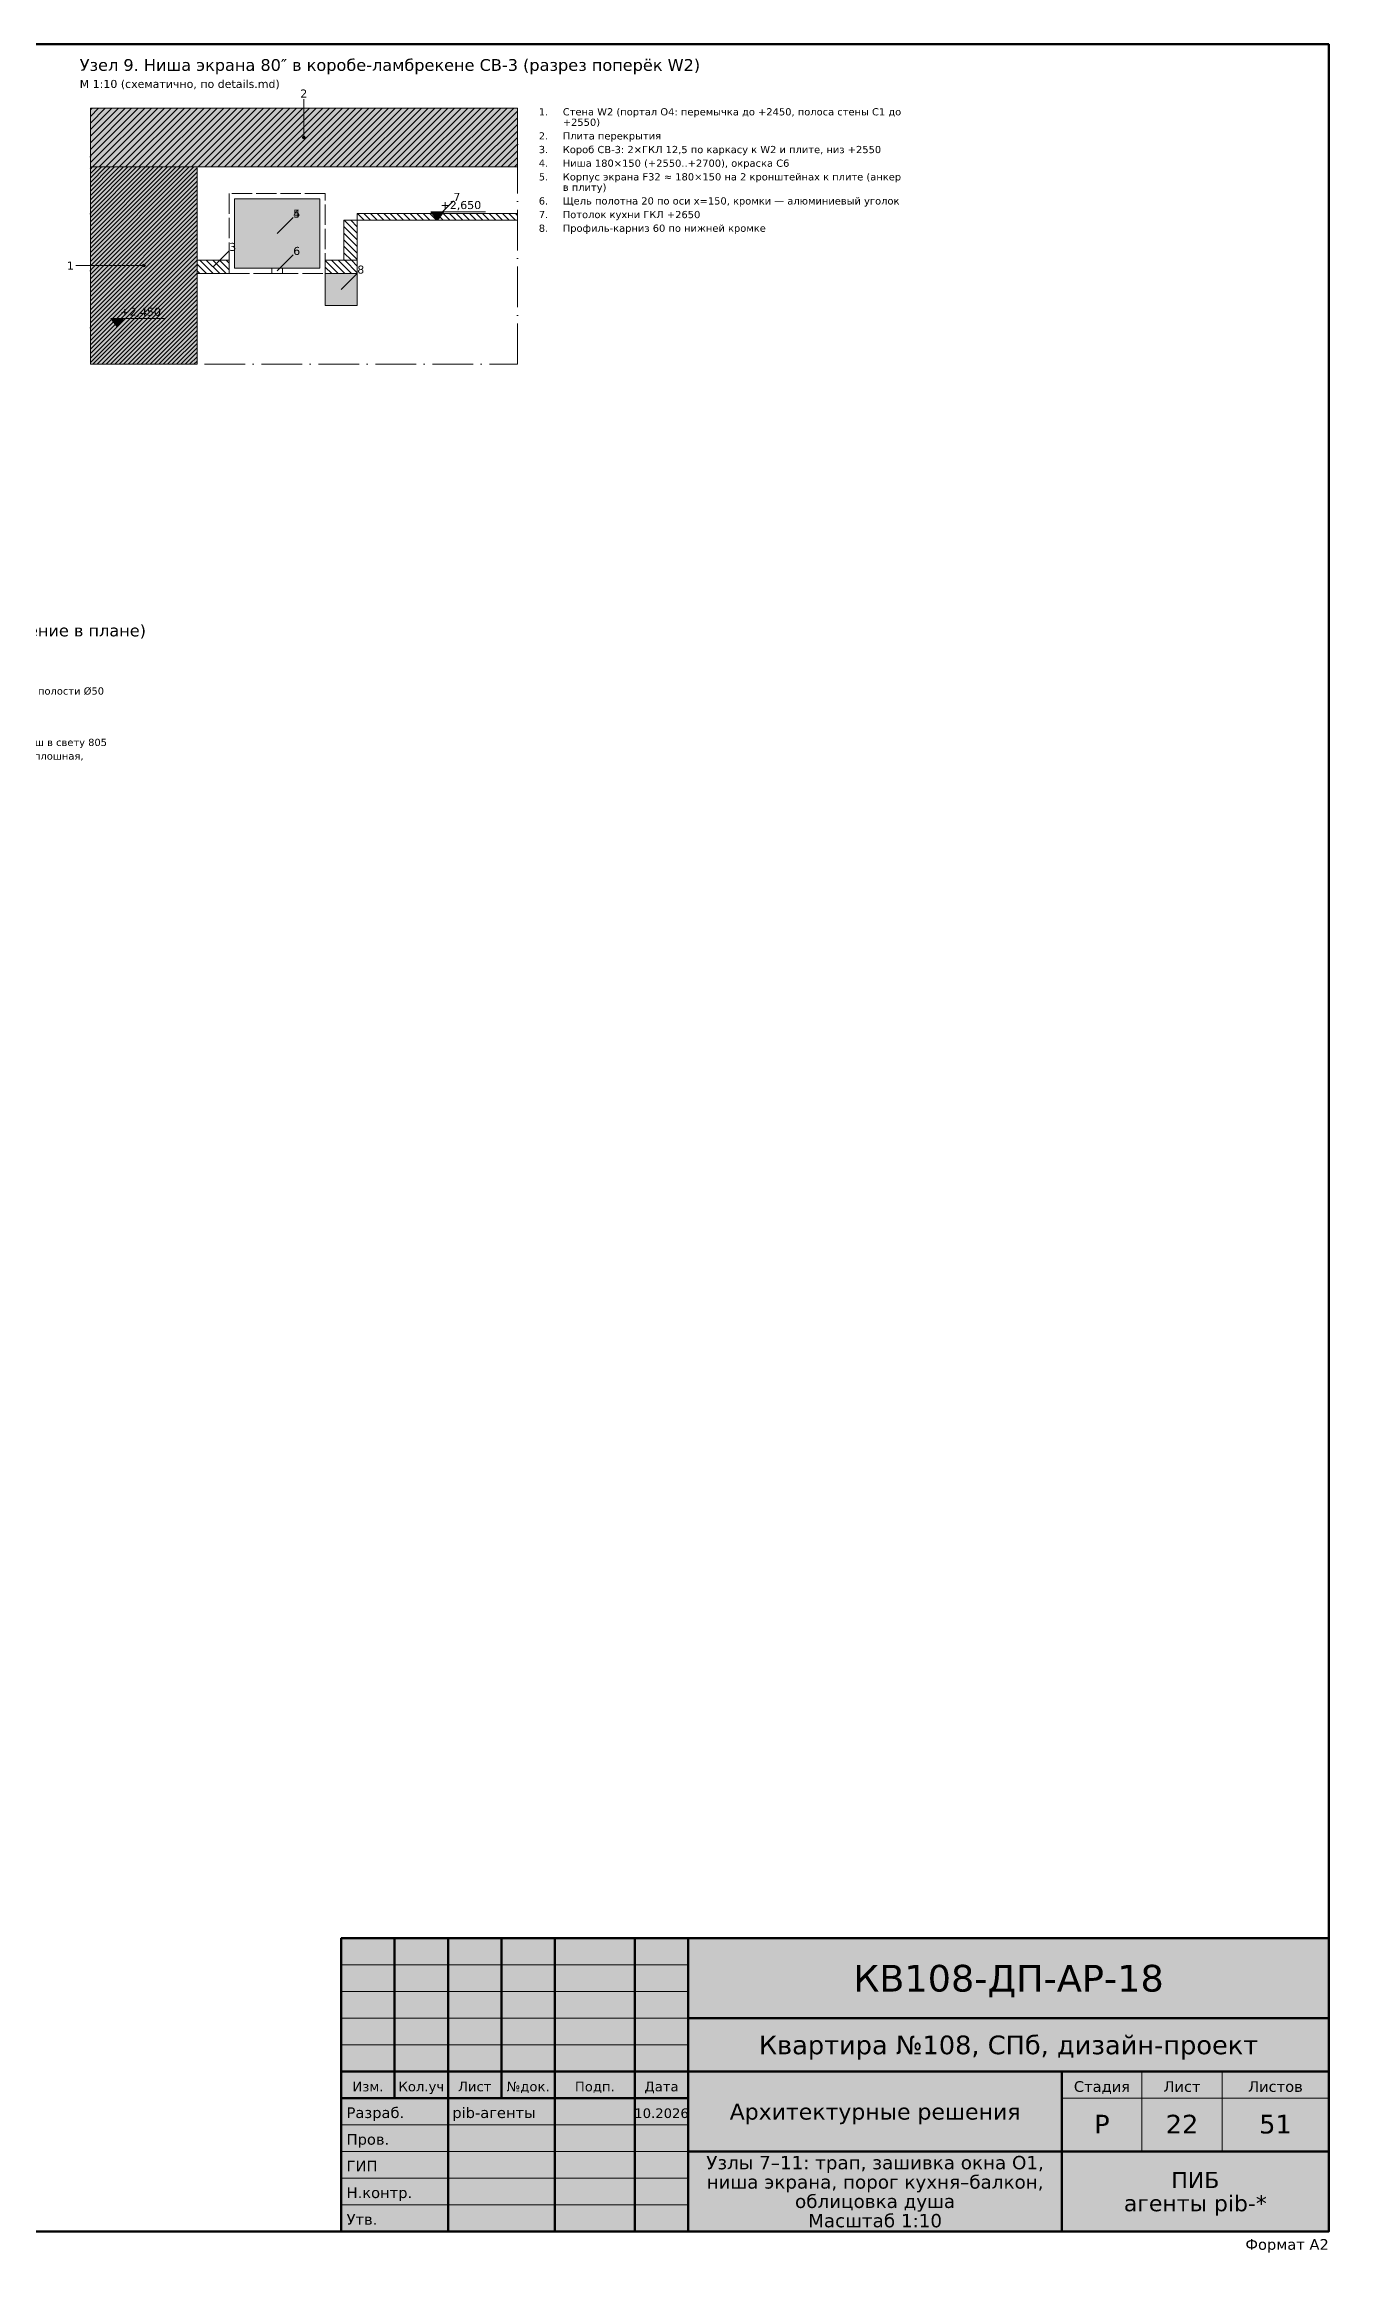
# Model space of a CAD drawing. Header units: millimetres. Extents: x 200 to 5890, y 10 to 4150.
# Drawn here: x 3483 to 5890, y 10 to 4150 of the extents above; entities that cross this region are included whole.
import ezdxf
from ezdxf.enums import TextEntityAlignment as Align

# ---------------------------------------------------------------- set-up
doc = ezdxf.new("R2010")
doc.units = ezdxf.units.MM
doc.linetypes.add('DASHDOT', pattern=[3.556, 2.54, -0.508, 0, -0.508])
doc.linetypes.add('DASHED', pattern=[1.524, 1.27, -0.254])
for name, color, linetype in [('AR-FIN', 9, 'CONTINUOUS'), ('DIM', 7, 'CONTINUOUS'), ('FRAME', 7, 'CONTINUOUS'), ('TEXT', 7, 'CONTINUOUS')]:
    doc.layers.add(name, color=color, linetype=linetype)
doc.styles.add('GOST', font='DejaVuSans.ttf')

msp = doc.modelspace()

# ---------------------------------------------------------------- hatches: boundary and pattern name
at = {"layer": 'AR-FIN', "true_color": 0x555555}
h = msp.add_hatch(dxfattribs=at)
h.set_pattern_fill('ANSI31', scale=2.75)
h.paths.add_polyline_path([(3570, 3920), (4370, 3920), (4370, 4030), (3570, 4030)])
at = {"layer": 'AR-FIN', "true_color": 0xd9d9d9, "transparency": 33554559}
h = msp.add_hatch(color=7, dxfattribs=at)
h.dxf.hatch_style = 1
h.paths.add_polyline_path([(3570, 3920), (4370, 3920), (4370, 4030), (3570, 4030)])
at = {"layer": 'AR-FIN', "true_color": 0xa0522d}
h = msp.add_hatch(dxfattribs=at)
h.set_pattern_fill('ANSI31', scale=1.833333)
h.paths.add_polyline_path([(3570, 3550), (3770, 3550), (3770, 3920), (3570, 3920)])
at = {"layer": 'AR-FIN', "true_color": 0xefd2c4, "transparency": 33554559}
h = msp.add_hatch(color=7, dxfattribs=at)
h.dxf.hatch_style = 1
h.paths.add_polyline_path([(3570, 3550), (3770, 3550), (3770, 3920), (3570, 3920)])
at = {"layer": 'AR-FIN', "true_color": 0x7f8c8d}
h = msp.add_hatch(color=7, dxfattribs=at)
h.dxf.hatch_style = 1
h.paths.add_polyline_path([(3840, 3730), (4000, 3730), (4000, 3860), (3840, 3860)])
at = {"layer": 'AR-FIN', "true_color": 0xaaaaaa}
h = msp.add_hatch(dxfattribs=at)
h.set_pattern_fill('ANSI31', scale=2.75, angle=90)
h.paths.add_polyline_path([(4045, 3745), (4070, 3745), (4070, 3820), (4045, 3820)])
h = msp.add_hatch(dxfattribs=at)
h.set_pattern_fill('ANSI31', scale=2.75, angle=90)
h.paths.add_polyline_path([(4070, 3820), (4370, 3820), (4370, 3832.5), (4070, 3832.5)])
h = msp.add_hatch(dxfattribs=at)
h.set_pattern_fill('ANSI31', scale=2.75, angle=90)
h.paths.add_polyline_path([(3770, 3720), (3830, 3720), (3830, 3745), (3770, 3745)])
h = msp.add_hatch(dxfattribs=at)
h.set_pattern_fill('ANSI31', scale=2.75, angle=90)
h.paths.add_polyline_path([(4010, 3720), (4070, 3720), (4070, 3745), (4010, 3745)])
at = {"layer": 'AR-FIN', "true_color": 0xf7f1e3}
h = msp.add_hatch(color=7, dxfattribs=at)
h.dxf.hatch_style = 1
h.paths.add_polyline_path([(4010, 3660), (4070, 3660), (4070, 3720), (4010, 3720)])
at = {"layer": 'DIM', "true_color": 0xffffff}
h = msp.add_hatch(color=7, dxfattribs=at)
h.dxf.hatch_style = 1
h.paths.add_polyline_path([(4220, 3820), (4208, 3836), (4232, 3836)])
h = msp.add_hatch(color=7, dxfattribs=at)
h.dxf.hatch_style = 1
h.paths.add_polyline_path([(3620, 3620), (3608, 3636), (3632, 3636)])
at = {"layer": 'FRAME', "true_color": 0xffffff}
h = msp.add_hatch(color=7, dxfattribs=at)
h.dxf.hatch_style = 1
h.paths.add_polyline_path([(4040, 50), (5890, 50), (5890, 600), (4040, 600)])
at = {"layer": 'TEXT', "true_color": 0x333333}
h = msp.add_hatch(color=7, dxfattribs=at)
h.dxf.hatch_style = 1
edge = h.paths.add_edge_path()
edge.add_arc((3970, 3975), 2.5, 0, 360)
h = msp.add_hatch(color=7, dxfattribs=at)
h.dxf.hatch_style = 1
edge = h.paths.add_edge_path()
edge.add_arc((3670, 3735), 2.5, 0, 360)

# ---------------------------------------------------------------- linework, layer by layer
at = {"layer": 'AR-FIN', "color": 7, "lineweight": 20}
for points in [[(3570, 3920), (4370, 3920), (4370, 4030), (3570, 4030)], [(3570, 3550), (3770, 3550), (3770, 3920), (3570, 3920)], [(3840, 3730), (4000, 3730), (4000, 3860), (3840, 3860)], [(4045, 3745), (4070, 3745), (4070, 3820), (4045, 3820)], [(4070, 3820), (4370, 3820), (4370, 3832.5), (4070, 3832.5)], [(3770, 3720), (3830, 3720), (3830, 3745), (3770, 3745)], [(4010, 3720), (4070, 3720), (4070, 3745), (4010, 3745)], [(4010, 3660), (4070, 3660), (4070, 3720), (4010, 3720)]]:
    msp.add_lwpolyline(points, close=True, dxfattribs=at)
at = {"layer": 'AR-FIN', "linetype": 'DASHDOT', "lineweight": 13, "ltscale": 30, "true_color": 0x999999}
msp.add_lwpolyline([(3570, 3550), (4370, 3550), (4370, 4030), (3570, 4030)], close=True, dxfattribs=at)
at = {"layer": 'AR-FIN', "linetype": 'DASHED', "lineweight": 20, "ltscale": 30, "true_color": 0x777777}
for points in [[(3830, 3720), (4010, 3720), (4010, 3870), (3830, 3870)], [(3910, 3720), (3930, 3720), (3930, 3730), (3910, 3730)]]:
    msp.add_lwpolyline(points, close=True, dxfattribs=at)
at = {"layer": 'DIM', "color": 7, "lineweight": 20}
for points in [[(4220, 3820), (4208, 3836), (4232, 3836)], [(3620, 3620), (3608, 3636), (3632, 3636)]]:
    msp.add_lwpolyline(points, close=True, dxfattribs=at)
for points in [[(4220, 3836), (4310, 3836)], [(3620, 3636), (3710, 3636)]]:
    msp.add_lwpolyline(points, dxfattribs=at)
at = {"layer": 'FRAME', "color": 7, "lineweight": 50}
for points in [[(200, 50), (5890, 50), (5890, 4150), (200, 4150)], [(4040, 50), (5890, 50), (5890, 600), (4040, 600)]]:
    msp.add_lwpolyline(points, close=True, dxfattribs=at)
for points in [[(4140, 300), (4140, 600)], [(4240, 50), (4240, 600)], [(4340, 300), (4340, 600)], [(4440, 50), (4440, 600)], [(4590, 50), (4590, 600)], [(4690, 50), (4690, 600)], [(4690, 450), (5890, 450)], [(4040, 350), (4690, 350)], [(4690, 350), (5890, 350)], [(5390, 50), (5390, 350)], [(4040, 300), (4690, 300)], [(4690, 200), (5890, 200)]]:
    msp.add_lwpolyline(points, dxfattribs=at)
at = {"layer": 'FRAME', "color": 7, "lineweight": 20}
for points in [[(4040, 550), (4690, 550)], [(4040, 500), (4690, 500)], [(4040, 450), (4690, 450)], [(4040, 400), (4690, 400)], [(5540, 200), (5540, 350)], [(5690, 200), (5690, 350)], [(5390, 300), (5890, 300)], [(4040, 250), (4690, 250)], [(4040, 200), (4690, 200)], [(4040, 150), (4690, 150)], [(4040, 100), (4690, 100)]]:
    msp.add_lwpolyline(points, dxfattribs=at)
at = {"layer": 'TEXT', "lineweight": 15, "true_color": 0x333333}
for points in [[(3970, 3975), (3970, 4047)], [(4220, 3826.25), (4250, 3856.25)], [(3920, 3795), (3950, 3825)], [(3920, 3795), (3950, 3825)], [(3670, 3735), (3543, 3735)], [(3800, 3732.5), (3830, 3762.5)], [(3920, 3725), (3950, 3755)], [(4040, 3690), (4070, 3720)]]:
    msp.add_lwpolyline(points, dxfattribs=at)
at = {"layer": 'TEXT', "lineweight": 13, "true_color": 0x333333}
for centre in [(3970, 3975), (3670, 3735)]:
    msp.add_circle(centre, 2.5, dxfattribs=at)

# ---------------------------------------------------------------- texts
at = {"layer": 'DIM', "color": 7, "style": 'GOST'}
for s, p in [('+2,650', (4226, 3841)), ('+2,450', (3626, 3641))]:
    msp.add_text(s, height=15, dxfattribs=at).set_placement(p)
at = {"layer": 'FRAME', "color": 7, "style": 'GOST'}
for s, height, p in [('КВ108-ДП-АР-18', 50, (5290, 500)), ('Квартира №108, СПб, дизайн-проект', 35, (5290, 382.5)), ('Стадия', 20, (5465, 312)), ('Лист', 20, (5615, 312)), ('Листов', 20, (5790, 312)), ('Изм.', 18, (4090, 313)), ('Кол.уч', 18, (4190, 313)), ('Лист', 18, (4290, 313)), ('№док.', 18, (4390, 313)), ('Подп.', 18, (4515, 313)), ('Дата', 18, (4640, 313)), ('Архитектурные решения', 30, (5040, 260)), ('10.2026', 18, (4640, 263)), ('Р', 35, (5465, 234)), ('22', 35, (5615, 234)), ('51', 35, (5790, 234)), ('Узлы 7–11: трап, зашивка окна O1,', 25, (5040, 166.875)), ('ниша экрана, порог кухня–балкон,', 25, (5040, 130.625)), ('ПИБ', 30, (5640, 131.75)), ('облицовка душа', 25, (5040, 94.375)), ('Масштаб 1:10', 25, (5040, 58.125)), ('агенты pib-*', 30, (5640, 88.25))]:
    msp.add_text(s, height=height, dxfattribs=at).set_placement(p, align=Align.CENTER)
for s, p in [('Разраб.', (4050, 263)), ('pib-агенты', (4248, 263)), ('Пров.', (4050, 213)), ('ГИП', (4050, 163)), ('Н.контр.', (4050, 113)), ('Утв.', (4050, 63))]:
    msp.add_text(s, height=20, dxfattribs=at).set_placement(p)
msp.add_text('Формат A2', height=20, dxfattribs=at).set_placement((5890, 16), align=Align.RIGHT)
at = {"layer": 'TEXT', "color": 7, "style": 'GOST'}
for s, height, p in [('Узел 9. Ниша экрана 80″ в коробе-ламбрекене CB-3 (разрез поперёк W2)', 22, (3550, 4100)), ('1.', 13.5, (4410, 4016.5)), ('Стена W2 (портал O4: перемычка до +2450, полоса стены C1 до', 13.5, (4455, 4016.5)), ('2.', 13.5, (4410, 3971.35)), ('Плита перекрытия', 13.5, (4455, 3971.35)), ('+2550)', 13.5, (4455, 3996.925)), ('4.', 13.5, (4410, 3920.2)), ('3.', 13.5, (4410, 3945.775)), ('Короб CB-3: 2×ГКЛ 12,5 по каркасу к W2 и плите, низ +2550', 13.5, (4455, 3945.775)), ('Ниша 180×150 (+2550..+2700), окраска C6', 13.5, (4455, 3920.2)), ('5.', 13.5, (4410, 3894.625)), ('Корпус экрана F32 ≈ 180×150 на 2 кронштейнах к плите (анкер', 13.5, (4455, 3894.625)), ('6.', 13.5, (4410, 3849.475)), ('в плиту)', 13.5, (4455, 3875.05)), ('Щель полотна 20 по оси x=150, кромки — алюминиевый уголок', 13.5, (4455, 3849.475)), ('8.', 13.5, (4410, 3798.325)), ('7.', 13.5, (4410, 3823.9)), ('Потолок кухни ГКЛ +2650', 13.5, (4455, 3823.9)), ('Профиль-карниз 60 по нижней кромке', 13.5, (4455, 3798.325)), ('Узел 11. Облицовка W14 в душе VK-C1 с нишами (сечение в плане)', 22, (2600, 3040)), ('Каркас ПП 60/27 с отступом (к W14 и потолку); в полости Ø50', 13.5, (2985, 2930.925)), ('Плитка 1200×600 горизонтально; итого ≈ 95, душ в свету 805', 13.5, (2985, 2834.625)), ('Ниша 500, глубина 70, ось y = 5150; внутри ГИ сплошная,', 13.5, (2985, 2809.05))]:
    msp.add_text(s, height=height, dxfattribs=at).set_placement(p)
at = {"layer": 'TEXT', "true_color": 0x555555, "style": 'GOST'}
msp.add_text('М 1:10 (схематично, по details.md)', height=15, dxfattribs=at).set_placement((3550, 4068))
at = {"layer": 'TEXT', "true_color": 0x1a1a1a, "style": 'GOST'}
for s, p in [('2', (3963.221, 4050)), ('7', (4250, 3856.25)), ('4', (3950, 3825)), ('5', (3950, 3825)), ('3', (3830, 3762.5)), ('6', (3950, 3755)), ('1', (3526.069, 3727.5)), ('8', (4070, 3720))]:
    msp.add_text(s, height=15, dxfattribs=at).set_placement(p)

doc.saveas('drawing.dxf')
